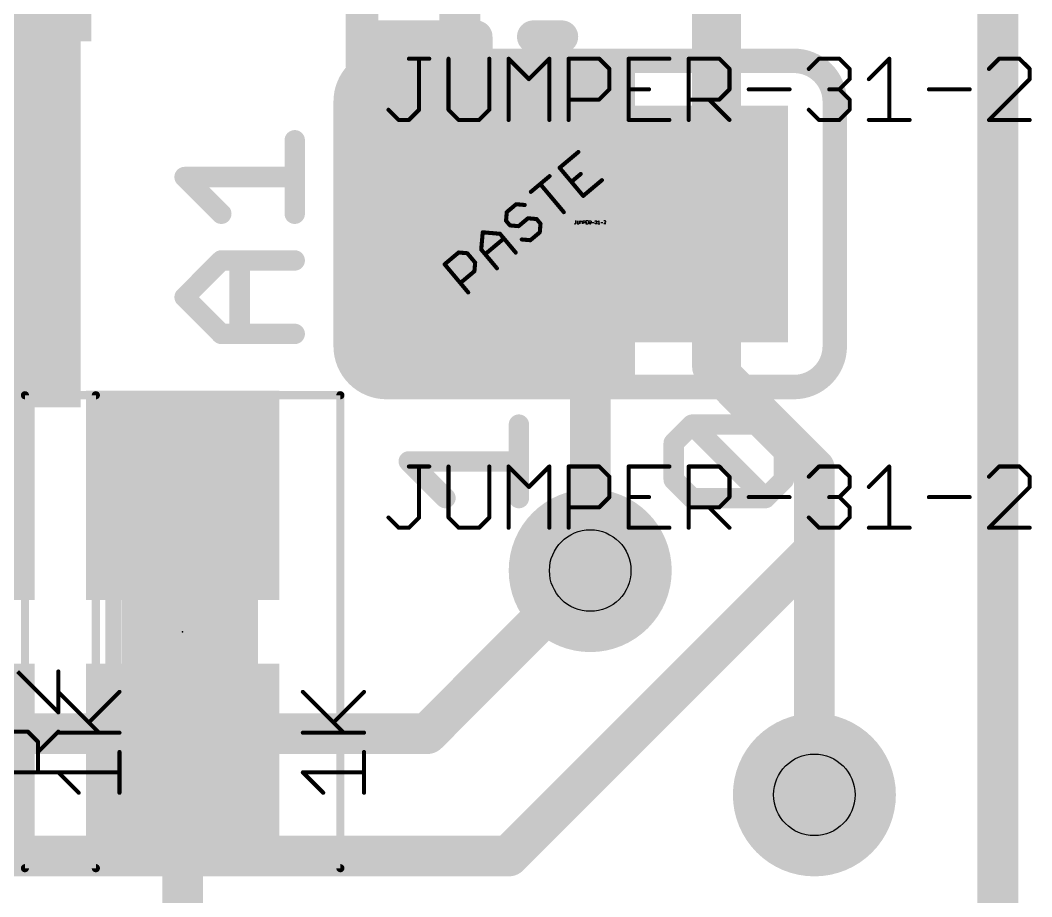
# Model space of a CAD drawing. Extents: x -98 to 26, y -2 to 26.
# Drawn here: x 19.31 to 25.61, y 5.97 to 11.43 of the extents above; entities that cross this region are included whole.
import ezdxf

# ---------------------------------------------------------------- set-up
doc = ezdxf.new("R2010")
doc.units = 0
for name, color, linetype in [('1', 12, 'CONTINUOUS'), ('16', 132, 'CONTINUOUS'), ('18', 110, 'CONTINUOUS'), ('20', 53, 'CONTINUOUS'), ('21', 53, 'CONTINUOUS'), ('22', 53, 'CONTINUOUS'), ('23', 53, 'CONTINUOUS'), ('25', 253, 'CONTINUOUS'), ('27', 253, 'CONTINUOUS'), ('29', 253, 'CONTINUOUS'), ('30', 253, 'CONTINUOUS'), ('31', 253, 'CONTINUOUS'), ('39', 12, 'CONTINUOUS'), ('44', 253, 'CONTINUOUS'), ('51', 53, 'CONTINUOUS')]:
    doc.layers.add(name, color=color, linetype=linetype)

# ---------------------------------------------------------------- blocks, each defined once
blk = doc.blocks.new('RECT')
blk.add_solid([(-0.5, -0.5), (0.5, -0.5), (-0.5, 0.5), (0.5, 0.5)])
blk = doc.blocks.new('ROUNDV')
at = {"const_width": 0.5}
blk.add_lwpolyline([(0, -0.25, 1), (0, 0.25, 1), (0, -0.25)], format="xyb", dxfattribs=at)

msp = doc.modelspace()

# ---------------------------------------------------------------- linework, layer by layer
at = {"layer": '1', "const_width": 0.254}
for points in [[(25.4, 25.4), (25.4, 0)], [(22.0472, 10.16), (22.0472, 12.7)], [(23.6728, 10.16), (23.6728, 12.7)], [(22.86, 8.001), (22.86, 10.16)], [(23.6728, 10.16), (23.6728, 9.2202)], [(23.6728, 9.2202), (24.257, 8.636)], [(24.257, 8.636), (24.257, 6.604)], [(20.32, 6.77), (20.32, 5.334)]]:
    msp.add_lwpolyline(points, dxfattribs=at)
at = {"layer": '1', "const_width": 0.127}
for points in [[(22.9235, 10.16, 1), (22.7965, 10.16)], [(23.7363, 10.16, 1), (23.6093, 10.16)], [(21.9837, 10.16, 1), (22.1107, 10.16)], [(23.6093, 10.16, 1), (23.7363, 10.16)], [(23.7177, 9.2651, 1), (23.6279, 9.1753)], [(23.6093, 9.2202, 1), (23.7363, 9.2202)], [(24.3205, 8.636, 1), (24.1935, 8.636)], [(24.2121, 8.5911, 1), (24.3019, 8.6809)], [(22.7965, 8.001, 1), (22.9235, 8.001)], [(20.3835, 6.77, 1), (20.2565, 6.77)], [(24.1935, 6.604, 1), (24.3205, 6.604)]]:
    msp.add_lwpolyline(points, format="xyb", dxfattribs=at)
at = {"layer": '16', "const_width": 0.254}
for points in [[(25.4, 25.4), (25.4, 0)], [(23.622, 14.605), (23.622, 9.271)], [(23.622, 9.271), (24.257, 8.636)], [(24.257, 8.636), (24.257, 8.128)], [(24.257, 8.128), (22.352, 6.223)], [(21.844, 6.985), (22.86, 8.001)], [(16.51, 6.985), (21.844, 6.985)], [(22.352, 6.223), (16.637, 6.223)]]:
    msp.add_lwpolyline(points, dxfattribs=at)
at = {"layer": '16', "const_width": 0.127}
for points in [[(23.6669, 9.3159, 1), (23.5771, 9.2261)], [(23.5585, 9.271, 1), (23.6855, 9.271)], [(24.3205, 8.636, 1), (24.1935, 8.636)], [(24.2121, 8.5911, 1), (24.3019, 8.6809)], [(24.3019, 8.0831, 1), (24.2121, 8.1729)], [(24.1935, 8.128, 1), (24.3205, 8.128)], [(22.9049, 7.9561, 1), (22.8151, 8.0459)], [(21.7991, 7.0299, 1), (21.8889, 6.9401)], [(21.844, 6.9215, 1), (21.844, 7.0485)], [(22.3071, 6.2679, 1), (22.3969, 6.1781)], [(22.352, 6.1595, 1), (22.352, 6.2865)]]:
    msp.add_lwpolyline(points, format="xyb", dxfattribs=at)
at = {"layer": '20', "const_width": 0.254}
msp.add_lwpolyline([(25.4, 25.4), (25.4, 0)], dxfattribs=at)
at = {"layer": '21'}
for points, const_width in [([(21.59, 11.176, 0.4142), (21.336, 10.922)], 0.1524), ([(21.59, 11.2141, 1), (21.59, 11.1379)], 0.0762), ([(21.59, 11.1379, 1), (21.59, 11.2141)], 0.0762), ([(24.384, 10.922, 0.4142), (24.13, 11.176)], 0.1524), ([(24.13, 11.2141, 1), (24.13, 11.1379)], 0.0762), ([(24.13, 11.1379, 1), (24.13, 11.2141)], 0.0762), ([(21.3741, 10.922, 1), (21.2979, 10.922)], 0.0762), ([(24.4221, 10.922, 1), (24.3459, 10.922)], 0.0762), ([(21.2979, 10.922, 1), (21.3741, 10.922)], 0.0762), ([(24.3459, 10.922, 1), (24.4221, 10.922)], 0.0762), ([(21.0502, 10.6811, 1), (20.9868, 10.6811)], 0.0635), ([(20.3321, 10.484, 1), (20.3321, 10.4205)], 0.0635), ([(20.3546, 10.4747, 1), (20.3097, 10.4298)], 0.0635), ([(21.0185, 10.4205, 1), (21.0185, 10.484)], 0.0635), ([(20.5385, 10.201, 1), (20.5834, 10.246)], 0.0635), ([(20.9868, 10.2235, 1), (21.0502, 10.2235)], 0.0635), ([(20.5609, 9.9644, 1), (20.5609, 9.9009)], 0.0635), ([(20.5834, 9.9102, 1), (20.5385, 9.9551)], 0.0635), ([(20.7071, 9.9327, 1), (20.6436, 9.9327)], 0.0635), ([(21.0185, 9.9009, 1), (21.0185, 9.9644)], 0.0635), ([(20.3546, 9.7263, 1), (20.3097, 9.6814)], 0.0635), ([(20.3097, 9.7263, 1), (20.3546, 9.6814)], 0.0635), ([(20.5609, 9.5068, 1), (20.5609, 9.4433)], 0.0635), ([(20.5385, 9.4526, 1), (20.5834, 9.4975)], 0.0635), ([(21.0185, 9.4433, 1), (21.0185, 9.5068)], 0.0635), ([(20.6436, 9.4751, 1), (20.7071, 9.4751)], 0.0635), ([(21.336, 9.398, 0.4142), (21.59, 9.144)], 0.1524), ([(21.3741, 9.398, 1), (21.2979, 9.398)], 0.0762), ([(24.13, 9.144, 0.4142), (24.384, 9.398)], 0.1524), ([(24.4221, 9.398, 1), (24.3459, 9.398)], 0.0762), ([(21.2979, 9.398, 1), (21.3741, 9.398)], 0.0762), ([(24.3459, 9.398, 1), (24.4221, 9.398)], 0.0762), ([(21.59, 9.1821, 1), (21.59, 9.1059)], 0.0762), ([(21.59, 9.1059, 1), (21.59, 9.1821)], 0.0762), ([(24.13, 9.1821, 1), (24.13, 9.1059)], 0.0762), ([(24.13, 9.1059, 1), (24.13, 9.1821)], 0.0762), ([(22.4473, 8.9099, 1), (22.3838, 8.9099)], 0.0635), ([(23.4945, 8.9416, 1), (23.4945, 8.8781)], 0.0635), ([(23.517, 8.9323, 1), (23.4721, 8.8874)], 0.0635), ([(23.517, 8.8874, 1), (23.4721, 8.9323)], 0.0635), ([(23.9746, 8.9323, 1), (23.9297, 8.8874)], 0.0635), ([(23.9521, 8.8781, 1), (23.9521, 8.9416)], 0.0635), ([(23.4119, 8.7955, 1), (23.3484, 8.7955)], 0.0635), ([(23.3577, 8.8179, 1), (23.4026, 8.773)], 0.0635), ([(24.0983, 8.7955, 1), (24.0348, 8.7955)], 0.0635), ([(24.044, 8.773, 1), (24.089, 8.8179)], 0.0635), ([(21.7291, 8.7128, 1), (21.7291, 8.6493)], 0.0635), ([(21.7516, 8.7035, 1), (21.7067, 8.6586)], 0.0635), ([(22.4155, 8.6493, 1), (22.4155, 8.7128)], 0.0635), ([(23.4026, 8.5891, 1), (23.3577, 8.5442)], 0.0635), ([(23.3484, 8.5667, 1), (23.4119, 8.5667)], 0.0635), ([(24.0348, 8.5667, 1), (24.0983, 8.5667)], 0.0635), ([(24.089, 8.5442, 1), (24.044, 8.5891)], 0.0635), ([(23.4945, 8.484, 1), (23.4945, 8.4205)], 0.0635), ([(23.9521, 8.4205, 1), (23.9521, 8.484)], 0.0635), ([(21.9355, 8.4298, 1), (21.9804, 8.4747)], 0.0635), ([(22.3838, 8.4523, 1), (22.4473, 8.4523)], 0.0635), ([(23.4721, 8.4298, 1), (23.517, 8.4747)], 0.0635), ([(23.9297, 8.4747, 1), (23.9746, 8.4298)], 0.0635), ([(23.9297, 8.4298, 1), (23.9746, 8.4747)], 0.0635)]:
    msp.add_lwpolyline(points, format="xyb", dxfattribs=dict(at, const_width=const_width))
for points, const_width in [([(21.59, 11.176), (24.13, 11.176)], 0.1524), ([(21.336, 9.398), (21.336, 10.922)], 0.1524), ([(24.384, 9.398), (24.384, 10.922)], 0.1524), ([(21.0185, 10.2235), (21.0185, 10.6811)], 0.127), ([(20.5609, 10.2235), (20.3321, 10.4523)], 0.127), ([(20.3321, 10.4523), (21.0185, 10.4523)], 0.127), ([(20.3321, 9.7039), (20.5609, 9.9327)], 0.127), ([(20.5609, 9.9327), (21.0185, 9.9327)], 0.127), ([(20.6753, 9.4751), (20.6753, 9.9327)], 0.127), ([(20.5609, 9.4751), (20.3321, 9.7039)], 0.127), ([(21.0185, 9.4751), (20.5609, 9.4751)], 0.127), ([(24.13, 9.144), (21.59, 9.144)], 0.1524), ([(22.4155, 8.4523), (22.4155, 8.9099)], 0.127), ([(23.3801, 8.7955), (23.4945, 8.9099)], 0.127), ([(23.4945, 8.9099), (23.9521, 8.9099)], 0.127), ([(23.9521, 8.4523), (23.4945, 8.9099)], 0.127), ([(23.9521, 8.9099), (24.0665, 8.7955)], 0.127), ([(23.3801, 8.5667), (23.3801, 8.7955)], 0.127), ([(24.0665, 8.7955), (24.0665, 8.5667)], 0.127), ([(21.9579, 8.4523), (21.7291, 8.6811)], 0.127), ([(21.7291, 8.6811), (22.4155, 8.6811)], 0.127), ([(23.4945, 8.4523), (23.3801, 8.5667)], 0.127), ([(24.0665, 8.5667), (23.9521, 8.4523)], 0.127), ([(23.9521, 8.4523), (23.4945, 8.4523)], 0.127)]:
    msp.add_lwpolyline(points, dxfattribs=dict(at, const_width=const_width))
at = {"layer": '22', "const_width": 0.2032}
for points in [[(21.4376, 11.1481), (21.4376, 11.504)], [(22.1494, 11.3261), (21.4376, 11.3261)], [(22.1494, 11.1481), (22.1494, 11.3261)], [(22.6833, 11.3261), (22.5053, 11.3261)], [(22.5053, 10.6905), (21.4376, 10.6905)], [(22.1494, 10.3346), (22.5053, 10.6905)], [(22.5053, 9.9787), (22.1494, 10.3346)], [(21.4376, 9.9787), (22.5053, 9.9787)]]:
    msp.add_lwpolyline(points, dxfattribs=at)
at = {"layer": '22', "const_width": 0.1016}
for points in [[(21.4376, 11.3769, 1), (21.4376, 11.2752)], [(22.2002, 11.3261, 1), (22.0986, 11.3261)], [(22.1494, 11.2752, 1), (22.1494, 11.3769)], [(22.5053, 11.3769, 1), (22.5053, 11.2752)], [(22.6833, 11.2752, 1), (22.6833, 11.3769)], [(21.3868, 11.1481, 1), (21.4884, 11.1481)], [(22.0986, 11.1481, 1), (22.2002, 11.1481)], [(21.4376, 10.7413, 1), (21.4376, 10.6397)], [(22.5412, 10.6546, 1), (22.4694, 10.7264)], [(22.5053, 10.6397, 1), (22.5053, 10.7413)], [(22.1853, 10.3705, 1), (22.1135, 10.2987)], [(22.1135, 10.3705, 1), (22.1853, 10.2987)], [(21.4376, 10.0295, 1), (21.4376, 9.9279)], [(22.4694, 9.9428, 1), (22.5412, 10.0146)], [(22.5053, 9.9279, 1), (22.5053, 10.0295)]]:
    msp.add_lwpolyline(points, format="xyb", dxfattribs=at)
at = {"layer": '23'}
for p in [(22.86, 10.16), (20.32, 7.62)]:
    msp.add_point(p, dxfattribs=at)
at = {"layer": '25', "const_width": 0.0254}
for points in [[(19.5453, 7.1179), (19.2911, 7.3721)], [(19.5453, 7.3721), (19.5453, 7.1179)], [(19.2275, 6.9979), (19.3546, 6.9979)], [(19.3546, 6.9979), (19.4182, 6.9344)], [(19.4182, 6.8708), (19.5453, 6.9979)], [(19.4182, 6.9344), (19.4182, 6.7437)], [(19.5453, 6.7437), (19.164, 6.7437)]]:
    msp.add_lwpolyline(points, dxfattribs=at)
at = {"layer": '25', "const_width": 0.0127}
for points in [[(19.5517, 7.3721, 1), (19.5389, 7.3721)], [(19.5389, 7.1179, 1), (19.5517, 7.1179)], [(19.5408, 7.1134, 1), (19.5498, 7.1224)], [(19.3591, 7.0024, 1), (19.3501, 6.9934)], [(19.3546, 6.9916, 1), (19.3546, 7.0043)], [(19.5498, 6.9934, 1), (19.5408, 7.0024)], [(19.4245, 6.9344, 1), (19.4118, 6.9344)], [(19.4137, 6.9299, 1), (19.4227, 6.9389)], [(19.4137, 6.8753, 1), (19.4227, 6.8663)], [(19.4118, 6.7437, 1), (19.4245, 6.7437)], [(19.5453, 6.7374, 1), (19.5453, 6.7501)]]:
    msp.add_lwpolyline(points, format="xyb", dxfattribs=at)
at = {"layer": '27'}
for p, q in [((22.7599, 10.1633), (22.7632, 10.16)), ((22.7632, 10.16), (22.7666, 10.16)), ((22.7666, 10.18), (22.7732, 10.18)), ((22.7666, 10.16), (22.7699, 10.1633)), ((22.7699, 10.1633), (22.7699, 10.18)), ((22.7783, 10.18), (22.7783, 10.1633)), ((22.7783, 10.1633), (22.7817, 10.16)), ((22.7817, 10.16), (22.7883, 10.16)), ((22.7883, 10.16), (22.7917, 10.1633)), ((22.7917, 10.1633), (22.7917, 10.18)), ((22.7967, 10.16), (22.7967, 10.18)), ((22.7967, 10.18), (22.8034, 10.1733)), ((22.8034, 10.1733), (22.8101, 10.18)), ((22.8101, 10.18), (22.8101, 10.16)), ((22.8151, 10.16), (22.8151, 10.18)), ((22.8151, 10.18), (22.8252, 10.18)), ((22.8252, 10.1667), (22.8151, 10.1667)), ((22.8252, 10.18), (22.8285, 10.1767)), ((22.8285, 10.17), (22.8252, 10.1667)), ((22.8285, 10.1767), (22.8285, 10.17)), ((22.8469, 10.18), (22.8336, 10.18)), ((22.8336, 10.18), (22.8336, 10.16)), ((22.8336, 10.17), (22.8402, 10.17)), ((22.8336, 10.16), (22.8469, 10.16)), ((22.852, 10.16), (22.852, 10.18)), ((22.852, 10.18), (22.862, 10.18)), ((22.862, 10.1667), (22.852, 10.1667)), ((22.8587, 10.1667), (22.8653, 10.16)), ((22.862, 10.18), (22.8653, 10.1767)), ((22.8653, 10.17), (22.862, 10.1667)), ((22.8653, 10.1767), (22.8653, 10.17)), ((22.8704, 10.17), (22.8837, 10.17)), ((22.8888, 10.1767), (22.8921, 10.18)), ((22.8921, 10.16), (22.8888, 10.1633)), ((22.8921, 10.18), (22.8988, 10.18)), ((22.8988, 10.16), (22.8921, 10.16)), ((22.8988, 10.17), (22.8955, 10.17)), ((22.8988, 10.18), (22.9022, 10.1767)), ((22.9022, 10.1733), (22.8988, 10.17)), ((22.8988, 10.17), (22.9022, 10.1667)), ((22.9022, 10.1633), (22.8988, 10.16)), ((22.9022, 10.1767), (22.9022, 10.1733)), ((22.9022, 10.1667), (22.9022, 10.1633)), ((22.9072, 10.1733), (22.9139, 10.18)), ((22.9072, 10.16), (22.9206, 10.16)), ((22.9139, 10.18), (22.9139, 10.16)), ((22.9256, 10.17), (22.939, 10.17)), ((22.9474, 10.18), (22.9441, 10.1767)), ((22.9441, 10.16), (22.9574, 10.1733)), ((22.9574, 10.16), (22.9441, 10.16)), ((22.9541, 10.18), (22.9474, 10.18)), ((22.9574, 10.1767), (22.9541, 10.18)), ((22.9574, 10.1733), (22.9574, 10.1767))]:
    msp.add_line(p, q, dxfattribs=at)
at = {"layer": '27', "const_width": 0.0254}
for points in [[(21.7298, 11.189), (21.8569, 11.189)], [(21.7934, 10.8713), (21.7934, 11.189)], [(21.9769, 11.189), (21.9769, 10.8713)], [(22.2311, 10.8713), (22.2311, 11.189)], [(22.3511, 10.8077), (22.3511, 11.189)], [(22.3511, 11.189), (22.4782, 11.0619)], [(22.4782, 11.0619), (22.6053, 11.189)], [(22.6053, 11.189), (22.6053, 10.8077)], [(22.7253, 10.8077), (22.7253, 11.189)], [(22.7253, 11.189), (22.916, 11.189)], [(22.916, 11.189), (22.9795, 11.1255)], [(23.3537, 11.189), (23.0995, 11.189)], [(23.0995, 11.189), (23.0995, 10.8077)], [(23.4737, 10.8077), (23.4737, 11.189)], [(23.4737, 11.189), (23.6644, 11.189)], [(23.6644, 11.189), (23.7279, 11.1255)], [(24.2221, 11.1255), (24.2857, 11.189)], [(24.2857, 11.189), (24.4128, 11.189)], [(24.4128, 11.189), (24.4764, 11.1255)], [(24.5964, 11.0619), (24.7235, 11.189)], [(24.7235, 11.189), (24.7235, 10.8077)], [(25.4083, 11.189), (25.3448, 11.1255)], [(25.5354, 11.189), (25.4083, 11.189)], [(25.599, 11.1255), (25.5354, 11.189)], [(22.9795, 11.1255), (22.9795, 10.9984)], [(23.7279, 11.1255), (23.7279, 10.9984)], [(24.4764, 11.1255), (24.4764, 11.0619)], [(25.599, 11.0619), (25.599, 11.1255)], [(24.4764, 11.0619), (24.4128, 10.9984)], [(25.3448, 10.8077), (25.599, 11.0619)], [(22.9795, 10.9984), (22.916, 10.9348)], [(23.0995, 10.9984), (23.2266, 10.9984)], [(23.7279, 10.9984), (23.6644, 10.9348)], [(23.8479, 10.9984), (24.1022, 10.9984)], [(24.4128, 10.9984), (24.3493, 10.9984)], [(24.4128, 10.9984), (24.4764, 10.9348)], [(24.9706, 10.9984), (25.2248, 10.9984)], [(22.916, 10.9348), (22.7253, 10.9348)], [(23.6644, 10.9348), (23.4737, 10.9348)], [(23.6008, 10.9348), (23.7279, 10.8077)], [(24.4764, 10.9348), (24.4764, 10.8713)], [(21.6027, 10.8713), (21.6663, 10.8077)], [(21.7298, 10.8077), (21.7934, 10.8713)], [(21.9769, 10.8713), (22.0405, 10.8077)], [(22.1676, 10.8077), (22.2311, 10.8713)], [(24.2857, 10.8077), (24.2221, 10.8713)], [(24.4764, 10.8713), (24.4128, 10.8077)], [(21.6663, 10.8077), (21.7298, 10.8077)], [(22.0405, 10.8077), (22.1676, 10.8077)], [(23.0995, 10.8077), (23.3537, 10.8077)], [(24.4128, 10.8077), (24.2857, 10.8077)], [(24.5964, 10.8077), (24.8506, 10.8077)], [(25.599, 10.8077), (25.3448, 10.8077)], [(21.7298, 8.649), (21.8569, 8.649)], [(21.7934, 8.3313), (21.7934, 8.649)], [(21.9769, 8.649), (21.9769, 8.3313)], [(22.2311, 8.3313), (22.2311, 8.649)], [(22.3511, 8.2677), (22.3511, 8.649)], [(22.3511, 8.649), (22.4782, 8.5219)], [(22.4782, 8.5219), (22.6053, 8.649)], [(22.6053, 8.649), (22.6053, 8.2677)], [(22.7253, 8.2677), (22.7253, 8.649)], [(22.7253, 8.649), (22.916, 8.649)], [(22.916, 8.649), (22.9795, 8.5855)], [(23.3537, 8.649), (23.0995, 8.649)], [(23.0995, 8.649), (23.0995, 8.2677)], [(23.4737, 8.2677), (23.4737, 8.649)], [(23.4737, 8.649), (23.6644, 8.649)], [(23.6644, 8.649), (23.7279, 8.5855)], [(24.2221, 8.5855), (24.2857, 8.649)], [(24.2857, 8.649), (24.4128, 8.649)], [(24.4128, 8.649), (24.4764, 8.5855)], [(24.5964, 8.5219), (24.7235, 8.649)], [(24.7235, 8.649), (24.7235, 8.2677)], [(25.4083, 8.649), (25.3448, 8.5855)], [(25.5354, 8.649), (25.4083, 8.649)], [(25.599, 8.5855), (25.5354, 8.649)], [(22.9795, 8.5855), (22.9795, 8.4584)], [(23.7279, 8.5855), (23.7279, 8.4584)], [(24.4764, 8.5855), (24.4764, 8.5219)], [(25.599, 8.5219), (25.599, 8.5855)], [(24.4764, 8.5219), (24.4128, 8.4584)], [(25.3448, 8.2677), (25.599, 8.5219)], [(22.9795, 8.4584), (22.916, 8.3948)], [(23.0995, 8.4584), (23.2266, 8.4584)], [(23.7279, 8.4584), (23.6644, 8.3948)], [(23.8479, 8.4584), (24.1022, 8.4584)], [(24.4128, 8.4584), (24.3493, 8.4584)], [(24.4128, 8.4584), (24.4764, 8.3948)], [(24.9706, 8.4584), (25.2248, 8.4584)], [(22.916, 8.3948), (22.7253, 8.3948)], [(23.6644, 8.3948), (23.4737, 8.3948)], [(23.6008, 8.3948), (23.7279, 8.2677)], [(24.4764, 8.3948), (24.4764, 8.3313)], [(21.6027, 8.3313), (21.6663, 8.2677)], [(21.7298, 8.2677), (21.7934, 8.3313)], [(21.9769, 8.3313), (22.0405, 8.2677)], [(22.1676, 8.2677), (22.2311, 8.3313)], [(24.2857, 8.2677), (24.2221, 8.3313)], [(24.4764, 8.3313), (24.4128, 8.2677)], [(21.6663, 8.2677), (21.7298, 8.2677)], [(22.0405, 8.2677), (22.1676, 8.2677)], [(23.0995, 8.2677), (23.3537, 8.2677)], [(24.4128, 8.2677), (24.2857, 8.2677)], [(24.5964, 8.2677), (24.8506, 8.2677)], [(25.599, 8.2677), (25.3448, 8.2677)], [(19.7992, 6.9909), (19.545, 7.2451)], [(19.7356, 7.0545), (19.9263, 7.2451)], [(21.3232, 6.9909), (21.069, 7.2451)], [(21.2596, 7.0545), (21.4503, 7.2451)], [(19.545, 6.9909), (19.9263, 6.9909)], [(21.069, 6.9909), (21.4503, 6.9909)], [(19.9263, 6.6167), (19.9263, 6.8709)], [(21.4503, 6.6167), (21.4503, 6.8709)], [(19.6721, 6.6167), (19.545, 6.7438)], [(19.545, 6.7438), (19.9263, 6.7438)], [(21.1961, 6.6167), (21.069, 6.7438)], [(21.069, 6.7438), (21.4503, 6.7438)]]:
    msp.add_lwpolyline(points, dxfattribs=at)
at = {"layer": '27', "const_width": 0.0127}
for points in [[(21.7298, 11.1954, 1), (21.7298, 11.1827)], [(21.7997, 11.189, 1), (21.787, 11.189)], [(21.8569, 11.1827, 1), (21.8569, 11.1954)], [(21.9833, 11.189, 1), (21.9706, 11.189)], [(22.2375, 11.189, 1), (22.2248, 11.189)], [(22.3575, 11.189, 1), (22.3448, 11.189)], [(22.3556, 11.1935, 1), (22.3466, 11.1845)], [(22.6117, 11.189, 1), (22.599, 11.189)], [(22.6098, 11.1845, 1), (22.6008, 11.1935)], [(22.7253, 11.1954, 1), (22.7253, 11.1827)], [(22.7317, 11.189, 1), (22.719, 11.189)], [(22.9205, 11.1935, 1), (22.9115, 11.1845)], [(22.916, 11.1827, 1), (22.916, 11.1954)], [(23.0995, 11.1954, 1), (23.0995, 11.1827)], [(23.1059, 11.189, 1), (23.0932, 11.189)], [(23.3537, 11.1827, 1), (23.3537, 11.1954)], [(23.4737, 11.1954, 1), (23.4737, 11.1827)], [(23.4801, 11.189, 1), (23.4674, 11.189)], [(23.6689, 11.1935, 1), (23.6599, 11.1845)], [(23.6644, 11.1827, 1), (23.6644, 11.1954)], [(24.2857, 11.1954, 1), (24.2857, 11.1827)], [(24.2902, 11.1845, 1), (24.2812, 11.1935)], [(24.4173, 11.1935, 1), (24.4083, 11.1845)], [(24.4128, 11.1827, 1), (24.4128, 11.1954)], [(24.7298, 11.189, 1), (24.7171, 11.189)], [(24.7279, 11.1845, 1), (24.719, 11.1935)], [(25.4083, 11.1954, 1), (25.4083, 11.1827)], [(25.4128, 11.1845, 1), (25.4038, 11.1935)], [(25.5399, 11.1935, 1), (25.5309, 11.1845)], [(25.5354, 11.1827, 1), (25.5354, 11.1954)], [(22.9859, 11.1255, 1), (22.9732, 11.1255)], [(22.975, 11.121, 1), (22.984, 11.13)], [(23.7343, 11.1255, 1), (23.7216, 11.1255)], [(23.7235, 11.121, 1), (23.7324, 11.13)], [(24.2177, 11.13, 1), (24.2266, 11.121)], [(24.4827, 11.1255, 1), (24.47, 11.1255)], [(24.4719, 11.121, 1), (24.4808, 11.13)], [(25.3403, 11.13, 1), (25.3493, 11.121)], [(25.6053, 11.1255, 1), (25.5926, 11.1255)], [(25.5945, 11.121, 1), (25.6035, 11.13)], [(22.4737, 11.0664, 1), (22.4827, 11.0574)], [(22.4737, 11.0574, 1), (22.4827, 11.0664)], [(24.47, 11.0619, 1), (24.4827, 11.0619)], [(24.4808, 11.0574, 1), (24.4719, 11.0664)], [(24.5919, 11.0664, 1), (24.6008, 11.0574)], [(25.5926, 11.0619, 1), (25.6053, 11.0619)], [(25.6035, 11.0574, 1), (25.5945, 11.0664)], [(22.9732, 10.9984, 1), (22.9859, 10.9984)], [(22.984, 10.9939, 1), (22.975, 11.0029)], [(23.0995, 11.0047, 1), (23.0995, 10.992)], [(23.2266, 10.992, 1), (23.2266, 11.0047)], [(23.7216, 10.9984, 1), (23.7343, 10.9984)], [(23.7324, 10.9939, 1), (23.7235, 11.0029)], [(23.8479, 11.0047, 1), (23.8479, 10.992)], [(24.1022, 10.992, 1), (24.1022, 11.0047)], [(24.3493, 11.0047, 1), (24.3493, 10.992)], [(24.4173, 11.0029, 1), (24.4083, 10.9939)], [(24.4083, 11.0029, 1), (24.4173, 10.9939)], [(24.4128, 10.992, 1), (24.4128, 11.0047)], [(24.9706, 11.0047, 1), (24.9706, 10.992)], [(25.2248, 10.992, 1), (25.2248, 11.0047)], [(22.7253, 10.9412, 1), (22.7253, 10.9285)], [(22.9115, 10.9393, 1), (22.9205, 10.9303)], [(22.916, 10.9285, 1), (22.916, 10.9412)], [(23.4737, 10.9412, 1), (23.4737, 10.9285)], [(23.6053, 10.9393, 1), (23.5963, 10.9303)], [(23.6599, 10.9393, 1), (23.6689, 10.9303)], [(23.6644, 10.9285, 1), (23.6644, 10.9412)], [(24.4827, 10.9348, 1), (24.47, 10.9348)], [(24.4719, 10.9303, 1), (24.4808, 10.9393)], [(21.6072, 10.8757, 1), (21.5982, 10.8668)], [(21.787, 10.8713, 1), (21.7997, 10.8713)], [(21.7979, 10.8668, 1), (21.7889, 10.8757)], [(21.9814, 10.8757, 1), (21.9724, 10.8668)], [(21.9706, 10.8713, 1), (21.9833, 10.8713)], [(22.2248, 10.8713, 1), (22.2375, 10.8713)], [(22.2356, 10.8668, 1), (22.2266, 10.8757)], [(24.2266, 10.8757, 1), (24.2177, 10.8668)], [(24.47, 10.8713, 1), (24.4827, 10.8713)], [(24.4808, 10.8668, 1), (24.4719, 10.8757)], [(21.6663, 10.814, 1), (21.6663, 10.8014)], [(21.6618, 10.8032, 1), (21.6707, 10.8122)], [(21.7253, 10.8122, 1), (21.7343, 10.8032)], [(21.7298, 10.8014, 1), (21.7298, 10.814)], [(22.0405, 10.814, 1), (22.0405, 10.8014)], [(22.036, 10.8032, 1), (22.0449, 10.8122)], [(22.1631, 10.8122, 1), (22.1721, 10.8032)], [(22.1676, 10.8014, 1), (22.1676, 10.814)], [(22.3448, 10.8077, 1), (22.3575, 10.8077)], [(22.599, 10.8077, 1), (22.6117, 10.8077)], [(22.719, 10.8077, 1), (22.7317, 10.8077)], [(23.0995, 10.814, 1), (23.0995, 10.8014)], [(23.0932, 10.8077, 1), (23.1059, 10.8077)], [(23.3537, 10.8014, 1), (23.3537, 10.814)], [(23.4674, 10.8077, 1), (23.4801, 10.8077)], [(23.7235, 10.8032, 1), (23.7324, 10.8122)], [(24.2857, 10.814, 1), (24.2857, 10.8014)], [(24.2812, 10.8032, 1), (24.2902, 10.8122)], [(24.4083, 10.8122, 1), (24.4173, 10.8032)], [(24.4128, 10.8014, 1), (24.4128, 10.814)], [(24.5964, 10.814, 1), (24.5964, 10.8014)], [(24.7171, 10.8077, 1), (24.7298, 10.8077)], [(24.8506, 10.8014, 1), (24.8506, 10.814)], [(25.3448, 10.814, 1), (25.3448, 10.8014)], [(25.3403, 10.8122, 1), (25.3493, 10.8032)], [(25.599, 10.8014, 1), (25.599, 10.814)], [(21.7298, 8.6554, 1), (21.7298, 8.6427)], [(21.7997, 8.649, 1), (21.787, 8.649)], [(21.8569, 8.6427, 1), (21.8569, 8.6554)], [(21.9833, 8.649, 1), (21.9706, 8.649)], [(22.2375, 8.649, 1), (22.2248, 8.649)], [(22.3575, 8.649, 1), (22.3448, 8.649)], [(22.3556, 8.6535, 1), (22.3466, 8.6445)], [(22.6117, 8.649, 1), (22.599, 8.649)], [(22.6098, 8.6445, 1), (22.6008, 8.6535)], [(22.7253, 8.6554, 1), (22.7253, 8.6427)], [(22.7317, 8.649, 1), (22.719, 8.649)], [(22.9205, 8.6535, 1), (22.9115, 8.6445)], [(22.916, 8.6427, 1), (22.916, 8.6554)], [(23.0995, 8.6554, 1), (23.0995, 8.6427)], [(23.1059, 8.649, 1), (23.0932, 8.649)], [(23.3537, 8.6427, 1), (23.3537, 8.6554)], [(23.4737, 8.6554, 1), (23.4737, 8.6427)], [(23.4801, 8.649, 1), (23.4674, 8.649)], [(23.6689, 8.6535, 1), (23.6599, 8.6445)], [(23.6644, 8.6427, 1), (23.6644, 8.6554)], [(24.2857, 8.6554, 1), (24.2857, 8.6427)], [(24.2902, 8.6445, 1), (24.2812, 8.6535)], [(24.4173, 8.6535, 1), (24.4083, 8.6445)], [(24.4128, 8.6427, 1), (24.4128, 8.6554)], [(24.7298, 8.649, 1), (24.7171, 8.649)], [(24.7279, 8.6445, 1), (24.719, 8.6535)], [(25.4083, 8.6554, 1), (25.4083, 8.6427)], [(25.4128, 8.6445, 1), (25.4038, 8.6535)], [(25.5399, 8.6535, 1), (25.5309, 8.6445)], [(25.5354, 8.6427, 1), (25.5354, 8.6554)], [(22.9859, 8.5855, 1), (22.9732, 8.5855)], [(22.975, 8.581, 1), (22.984, 8.59)], [(23.7343, 8.5855, 1), (23.7216, 8.5855)], [(23.7235, 8.581, 1), (23.7324, 8.59)], [(24.2177, 8.59, 1), (24.2266, 8.581)], [(24.4827, 8.5855, 1), (24.47, 8.5855)], [(24.4719, 8.581, 1), (24.4808, 8.59)], [(25.3403, 8.59, 1), (25.3493, 8.581)], [(25.6053, 8.5855, 1), (25.5926, 8.5855)], [(25.5945, 8.581, 1), (25.6035, 8.59)], [(22.4737, 8.5264, 1), (22.4827, 8.5174)], [(22.4737, 8.5174, 1), (22.4827, 8.5264)], [(24.47, 8.5219, 1), (24.4827, 8.5219)], [(24.4808, 8.5174, 1), (24.4719, 8.5264)], [(24.5919, 8.5264, 1), (24.6008, 8.5174)], [(25.5926, 8.5219, 1), (25.6053, 8.5219)], [(25.6035, 8.5174, 1), (25.5945, 8.5264)], [(22.9732, 8.4584, 1), (22.9859, 8.4584)], [(22.984, 8.4539, 1), (22.975, 8.4629)], [(23.0995, 8.4647, 1), (23.0995, 8.452)], [(23.2266, 8.452, 1), (23.2266, 8.4647)], [(23.7216, 8.4584, 1), (23.7343, 8.4584)], [(23.7324, 8.4539, 1), (23.7235, 8.4629)], [(23.8479, 8.4647, 1), (23.8479, 8.452)], [(24.1022, 8.452, 1), (24.1022, 8.4647)], [(24.3493, 8.4647, 1), (24.3493, 8.452)], [(24.4173, 8.4629, 1), (24.4083, 8.4539)], [(24.4083, 8.4629, 1), (24.4173, 8.4539)], [(24.4128, 8.452, 1), (24.4128, 8.4647)], [(24.9706, 8.4647, 1), (24.9706, 8.452)], [(25.2248, 8.452, 1), (25.2248, 8.4647)], [(22.7253, 8.4012, 1), (22.7253, 8.3885)], [(22.9115, 8.3993, 1), (22.9205, 8.3903)], [(22.916, 8.3885, 1), (22.916, 8.4012)], [(23.4737, 8.4012, 1), (23.4737, 8.3885)], [(23.6053, 8.3993, 1), (23.5963, 8.3903)], [(23.6599, 8.3993, 1), (23.6689, 8.3903)], [(23.6644, 8.3885, 1), (23.6644, 8.4012)], [(24.4827, 8.3948, 1), (24.47, 8.3948)], [(24.4719, 8.3903, 1), (24.4808, 8.3993)], [(21.6072, 8.3357, 1), (21.5982, 8.3268)], [(21.787, 8.3313, 1), (21.7997, 8.3313)], [(21.7979, 8.3268, 1), (21.7889, 8.3357)], [(21.9814, 8.3357, 1), (21.9724, 8.3268)], [(21.9706, 8.3313, 1), (21.9833, 8.3313)], [(22.2248, 8.3313, 1), (22.2375, 8.3313)], [(22.2356, 8.3268, 1), (22.2266, 8.3357)], [(24.2266, 8.3357, 1), (24.2177, 8.3268)], [(24.47, 8.3313, 1), (24.4827, 8.3313)], [(24.4808, 8.3268, 1), (24.4719, 8.3357)], [(21.6663, 8.274, 1), (21.6663, 8.2614)], [(21.6618, 8.2632, 1), (21.6707, 8.2722)], [(21.7253, 8.2722, 1), (21.7343, 8.2632)], [(21.7298, 8.2614, 1), (21.7298, 8.274)], [(22.0405, 8.274, 1), (22.0405, 8.2614)], [(22.036, 8.2632, 1), (22.0449, 8.2722)], [(22.1631, 8.2722, 1), (22.1721, 8.2632)], [(22.1676, 8.2614, 1), (22.1676, 8.274)], [(22.3448, 8.2677, 1), (22.3575, 8.2677)], [(22.599, 8.2677, 1), (22.6117, 8.2677)], [(22.719, 8.2677, 1), (22.7317, 8.2677)], [(23.0995, 8.274, 1), (23.0995, 8.2614)], [(23.0932, 8.2677, 1), (23.1059, 8.2677)], [(23.3537, 8.2614, 1), (23.3537, 8.274)], [(23.4674, 8.2677, 1), (23.4801, 8.2677)], [(23.7235, 8.2632, 1), (23.7324, 8.2722)], [(24.2857, 8.274, 1), (24.2857, 8.2614)], [(24.2812, 8.2632, 1), (24.2902, 8.2722)], [(24.4083, 8.2722, 1), (24.4173, 8.2632)], [(24.4128, 8.2614, 1), (24.4128, 8.274)], [(24.5964, 8.274, 1), (24.5964, 8.2614)], [(24.7171, 8.2677, 1), (24.7298, 8.2677)], [(24.8506, 8.2614, 1), (24.8506, 8.274)], [(25.3448, 8.274, 1), (25.3448, 8.2614)], [(25.3403, 8.2722, 1), (25.3493, 8.2632)], [(25.599, 8.2614, 1), (25.599, 8.274)], [(19.5495, 7.2496, 1), (19.5405, 7.2406)], [(19.9308, 7.2406, 1), (19.9218, 7.2496)], [(21.0735, 7.2496, 1), (21.0645, 7.2406)], [(21.4548, 7.2406, 1), (21.4458, 7.2496)], [(19.7311, 7.0589, 1), (19.7401, 7.05)], [(21.2551, 7.0589, 1), (21.2641, 7.05)], [(19.545, 6.9973, 1), (19.545, 6.9846)], [(19.7947, 6.9864, 1), (19.8037, 6.9954)], [(19.9263, 6.9846, 1), (19.9263, 6.9973)], [(21.069, 6.9973, 1), (21.069, 6.9846)], [(21.3187, 6.9864, 1), (21.3277, 6.9954)], [(21.4503, 6.9846, 1), (21.4503, 6.9973)], [(19.9327, 6.8709, 1), (19.92, 6.8709)], [(21.4567, 6.8709, 1), (21.444, 6.8709)], [(19.545, 6.7502, 1), (19.545, 6.7375)], [(19.5495, 6.7483, 1), (19.5405, 6.7393)], [(19.9263, 6.7375, 1), (19.9263, 6.7502)], [(21.069, 6.7502, 1), (21.069, 6.7375)], [(21.0735, 6.7483, 1), (21.0645, 6.7393)], [(21.4503, 6.7375, 1), (21.4503, 6.7502)], [(19.6676, 6.6122, 1), (19.6766, 6.6212)], [(19.92, 6.6167, 1), (19.9327, 6.6167)], [(21.1916, 6.6122, 1), (21.2006, 6.6212)], [(21.444, 6.6167, 1), (21.4567, 6.6167)]]:
    msp.add_lwpolyline(points, format="xyb", dxfattribs=at)
at = {"layer": '39', "const_width": 0.0508}
for points in [[(17.813, 9.093), (19.779, 9.093)], [(19.337, 6.147), (19.337, 9.093)], [(19.337, 9.093), (21.303, 9.093)], [(19.779, 9.093), (19.779, 6.147)], [(21.303, 9.093), (21.303, 6.147)], [(19.779, 6.147), (17.813, 6.147)], [(21.303, 6.147), (19.337, 6.147)]]:
    msp.add_lwpolyline(points, dxfattribs=at)
at = {"layer": '39', "const_width": 0.0254}
for points in [[(19.3497, 9.093, 1), (19.3243, 9.093)], [(19.337, 9.1057, 1), (19.337, 9.0803)], [(19.7917, 9.093, 1), (19.7663, 9.093)], [(19.779, 9.0803, 1), (19.779, 9.1057)], [(21.3157, 9.093, 1), (21.2903, 9.093)], [(21.303, 9.0803, 1), (21.303, 9.1057)], [(19.337, 6.1597, 1), (19.337, 6.1343)], [(19.3243, 6.147, 1), (19.3497, 6.147)], [(19.7663, 6.147, 1), (19.7917, 6.147)], [(19.779, 6.1343, 1), (19.779, 6.1597)], [(21.2903, 6.147, 1), (21.3157, 6.147)], [(21.303, 6.1343, 1), (21.303, 6.1597)]]:
    msp.add_lwpolyline(points, format="xyb", dxfattribs=at)
at = {"layer": '44'}
for centre in [(22.86, 8.001), (24.257, 6.604)]:
    msp.add_circle(centre, 0.254, dxfattribs=at)
at = {"layer": '51'}
for points, const_width in [([(21.844, 10.6998, 1), (21.844, 10.6363)], 0.0635), ([(21.8758, 10.668, 1), (21.8123, 10.668)], 0.0635), ([(23.0822, 10.668, 1), (23.0188, 10.668)], 0.0635), ([(23.0505, 10.6363, 1), (23.0505, 10.6998)], 0.0635), ([(22.7901, 10.6032, 1), (22.7819, 10.6129)], 0.0127), ([(22.6109, 10.4528, 1), (22.6027, 10.4626)], 0.0127), ([(22.674, 10.5141, 1), (22.6643, 10.5059)], 0.0127), ([(22.665, 10.5148, 1), (22.6732, 10.5051)], 0.0127), ([(22.8052, 10.4665, 1), (22.797, 10.4762)], 0.0127), ([(22.5533, 10.4128, 1), (22.5435, 10.4046)], 0.0127), ([(22.7386, 10.4272, 1), (22.7467, 10.4175)], 0.0127), ([(22.9371, 10.4279, 1), (22.929, 10.4376)], 0.0127), ([(22.4859, 10.3645, 1), (22.4941, 10.3548)], 0.0127), ([(22.8121, 10.3396, 1), (22.8203, 10.3299)], 0.0127), ([(22.8113, 10.3306, 1), (22.8211, 10.3388)], 0.0127), ([(22.399, 10.2892, 1), (22.3979, 10.2765)], 0.0127), ([(22.4025, 10.278, 1), (22.3944, 10.2877)], 0.0127), ([(22.4516, 10.2718, 1), (22.4527, 10.2845)], 0.0127), ([(22.3464, 10.2333, 1), (22.3337, 10.2344)], 0.0127), ([(22.3359, 10.2387, 1), (22.3441, 10.229)], 0.0127), ([(22.6906, 10.2293, 1), (22.7003, 10.2375)], 0.0127), ([(22.3402, 10.1842, 1), (22.3305, 10.176)], 0.0127), ([(22.329, 10.1807, 1), (22.3417, 10.1796)], 0.0127), ([(22.3604, 10.1572, 1), (22.3593, 10.1446)], 0.0127), ([(22.355, 10.1468, 1), (22.3647, 10.155)], 0.0127), ([(22.4095, 10.1511, 1), (22.4176, 10.1413)], 0.0127), ([(22.413, 10.1399, 1), (22.4141, 10.1525)], 0.0127), ([(22.4725, 10.2015, 1), (22.4714, 10.1889)], 0.0127), ([(22.4761, 10.1904, 1), (22.4679, 10.2001)], 0.0127), ([(22.5306, 10.1946, 1), (22.5208, 10.1864)], 0.0127), ([(22.5251, 10.1842, 1), (22.5263, 10.1968)], 0.0127), ([(22.5565, 10.1608, 1), (22.5439, 10.1619)], 0.0127), ([(22.5453, 10.1572, 1), (22.5551, 10.1654)], 0.0127), ([(22.1964, 10.1075, 1), (22.1837, 10.1086)], 0.0127), ([(22.1906, 10.1143, 1), (22.1895, 10.1017)], 0.0127), ([(22.3024, 10.1027, 1), (22.2927, 10.0945)], 0.0127), ([(22.297, 10.0923, 1), (22.2981, 10.1049)], 0.0127), ([(22.5392, 10.1081, 1), (22.5518, 10.107)], 0.0127), ([(22.5496, 10.1027, 1), (22.5414, 10.1124)], 0.0127), ([(22.3261, 10.0645, 1), (22.3179, 10.0743)], 0.0127), ([(22.4339, 10.0696, 1), (22.4328, 10.0569)], 0.0127), ([(22.483, 10.0634, 1), (22.4912, 10.0537)], 0.0127), ([(22.4865, 10.0522, 1), (22.4876, 10.0649)], 0.0127), ([(22.0407, 9.9885, 1), (22.0396, 9.9759)], 0.0127), ([(22.0442, 9.9773, 1), (22.036, 9.9871)], 0.0127), ([(22.0987, 9.9816, 1), (22.089, 9.9734)], 0.0127), ([(22.0933, 9.9712, 1), (22.0944, 9.9838)], 0.0127), ([(22.1855, 10.0046, 1), (22.1758, 9.9965)], 0.0127), ([(22.1744, 10.0011, 1), (22.187, 10)], 0.0127), ([(22.2011, 9.9762, 1), (22.2093, 9.9665)], 0.0127), ([(22.3907, 9.9777, 1), (22.4004, 9.9858)], 0.0127), ([(21.9574, 9.9127, 1), (21.9476, 9.9046)], 0.0127), ([(21.9484, 9.9135, 1), (21.9566, 9.9038)], 0.0127), ([(22.1492, 9.9185, 1), (22.1365, 9.9196)], 0.0127), ([(22.138, 9.915, 1), (22.1477, 9.9231)], 0.0127), ([(22.1318, 9.8659, 1), (22.1445, 9.8648)], 0.0127), ([(22.1423, 9.8605, 1), (22.1341, 9.8702)], 0.0127), ([(22.2739, 9.8796, 1), (22.2836, 9.8878)], 0.0127), ([(22.0465, 9.7967, 1), (22.0546, 9.7869)], 0.0127), ([(21.844, 9.6838, 1), (21.844, 9.6203)], 0.0635), ([(22.0947, 9.7293, 1), (22.1044, 9.7375)], 0.0127), ([(23.0505, 9.6203, 1), (23.0505, 9.6838)], 0.0635), ([(21.8123, 9.652, 1), (21.8758, 9.652)], 0.0635), ([(23.0188, 9.652, 1), (23.0822, 9.652)], 0.0635), ([(19.9134, 7.976, 1), (19.8626, 7.976)], 0.0508), ([(20.7644, 7.976, 1), (20.7136, 7.976)], 0.0508), ([(19.8626, 7.264, 1), (19.9134, 7.264)], 0.0508), ([(20.7136, 7.264, 1), (20.7644, 7.264)], 0.0508)]:
    msp.add_lwpolyline(points, format="xyb", dxfattribs=dict(at, const_width=const_width))
for points, const_width in [([(23.0505, 10.668), (21.844, 10.668)], 0.127), ([(21.844, 10.668), (21.844, 9.652)], 0.127), ([(23.0505, 9.652), (23.0505, 10.668)], 0.127), ([(22.786, 10.608), (22.6691, 10.51)], 0.0254), ([(22.49, 10.3597), (22.6068, 10.4577)], 0.0254), ([(22.6691, 10.51), (22.8162, 10.3347)], 0.0254), ([(22.7427, 10.4223), (22.8011, 10.4714)], 0.0254), ([(22.6955, 10.2334), (22.5484, 10.4087)], 0.0254), ([(22.8162, 10.3347), (22.933, 10.4328)], 0.0254), ([(22.3984, 10.2828), (22.34, 10.2338)], 0.0254), ([(22.4522, 10.2782), (22.3984, 10.2828)], 0.0254), ([(22.34, 10.2338), (22.3353, 10.1801)], 0.0254), ([(22.3353, 10.1801), (22.3598, 10.1509)], 0.0254), ([(22.3598, 10.1509), (22.4136, 10.1462)], 0.0254), ([(22.4136, 10.1462), (22.472, 10.1952)], 0.0254), ([(22.472, 10.1952), (22.5257, 10.1905)], 0.0254), ([(22.5257, 10.1905), (22.5502, 10.1613)], 0.0254), ([(22.5502, 10.1613), (22.5455, 10.1076)], 0.0254), ([(22.1807, 10.0006), (22.1901, 10.108)], 0.0254), ([(22.1901, 10.108), (22.2975, 10.0986)], 0.0254), ([(22.2975, 10.0986), (22.3956, 9.9818)], 0.0254), ([(22.5455, 10.1076), (22.4871, 10.0586)], 0.0254), ([(22.2052, 9.9714), (22.322, 10.0694)], 0.0254), ([(22.4871, 10.0586), (22.4334, 10.0633)], 0.0254), ([(21.9525, 9.9087), (22.0401, 9.9822)], 0.0254), ([(22.0401, 9.9822), (22.0938, 9.9775)], 0.0254), ([(22.0938, 9.9775), (22.1429, 9.9191)], 0.0254), ([(22.2787, 9.8837), (22.1807, 10.0006)], 0.0254), ([(22.0996, 9.7334), (21.9525, 9.9087)], 0.0254), ([(22.1429, 9.9191), (22.1382, 9.8653)], 0.0254), ([(22.1382, 9.8653), (22.0505, 9.7918)], 0.0254), ([(21.844, 9.652), (23.0505, 9.652)], 0.127), ([(19.888, 7.264), (19.888, 7.976)], 0.1016), ([(20.739, 7.264), (20.739, 7.976)], 0.1016)]:
    msp.add_lwpolyline(points, dxfattribs=dict(at, const_width=const_width))

# ---------------------------------------------------------------- block references
at = {"layer": '1', "xscale": 0.8, "yscale": 1.2, "rotation": 90}
msp.add_blockref('RECT', (19.05, 11.8), dxfattribs=at)
at = {"layer": '1', "xscale": 0.635, "yscale": 1.27}
for p in [(22.0472, 10.16), (22.86, 10.16), (23.6728, 10.16)]:
    msp.add_blockref('RECT', p, dxfattribs=at)
at = {"layer": '1', "xscale": 1.1, "rotation": 90}
for p in [(20.32, 8.47), (20.32, 6.77)]:
    msp.add_blockref('RECT', p, dxfattribs=at)
at = {"layer": '18', "xscale": 1.016, "yscale": 1.016}
for p in [(19.05, 10.541), (19.05, 10.541), (22.86, 8.001), (22.86, 8.001), (24.257, 6.604), (24.257, 6.604)]:
    msp.add_blockref('ROUNDV', p, dxfattribs=at)
at = {"layer": '21', "xscale": 0.4572, "yscale": 0.762, "rotation": 90}
msp.add_blockref('RECT', (20.32, 7.62), dxfattribs=at)
at = {"layer": '29', "rotation": 90}
for p, xscale, yscale in [((19.05, 11.8), 1.0032, 1.4032), ((18.796, 8.47), 1.3032, 1.2032), ((20.32, 8.47), 1.3032, 1.2032), ((18.796, 6.77), 1.3032, 1.2032), ((20.32, 6.77), 1.3032, 1.2032)]:
    msp.add_blockref('RECT', p, dxfattribs=dict(at, xscale=xscale, yscale=yscale))
at = {"layer": '29', "xscale": 0.8382, "yscale": 1.4732}
for p in [(22.0472, 10.16), (22.86, 10.16), (23.6728, 10.16)]:
    msp.add_blockref('RECT', p, dxfattribs=at)
at = {"layer": '30', "xscale": 4.826, "yscale": 6.35, "rotation": 90}
msp.add_blockref('RECT', (16.51, 11.43), dxfattribs=at)
at = {"layer": '31', "xscale": 0.8, "yscale": 1.2, "rotation": 90}
msp.add_blockref('RECT', (19.05, 11.8), dxfattribs=at)
at = {"layer": '31', "xscale": 1.7272, "yscale": 1.9558}
msp.add_blockref('RECT', (22.2758, 10.1219), dxfattribs=at)
at = {"layer": '31', "xscale": 1.1, "rotation": 90}
for p in [(20.32, 8.47), (20.32, 6.77)]:
    msp.add_blockref('RECT', p, dxfattribs=at)
at = {"layer": '51', "xscale": 0.5001, "yscale": 0.95, "rotation": 90}
for p in [(20.3149, 8.2003), (20.3149, 7.0319)]:
    msp.add_blockref('RECT', p, dxfattribs=at)

doc.saveas('drawing.dxf')
